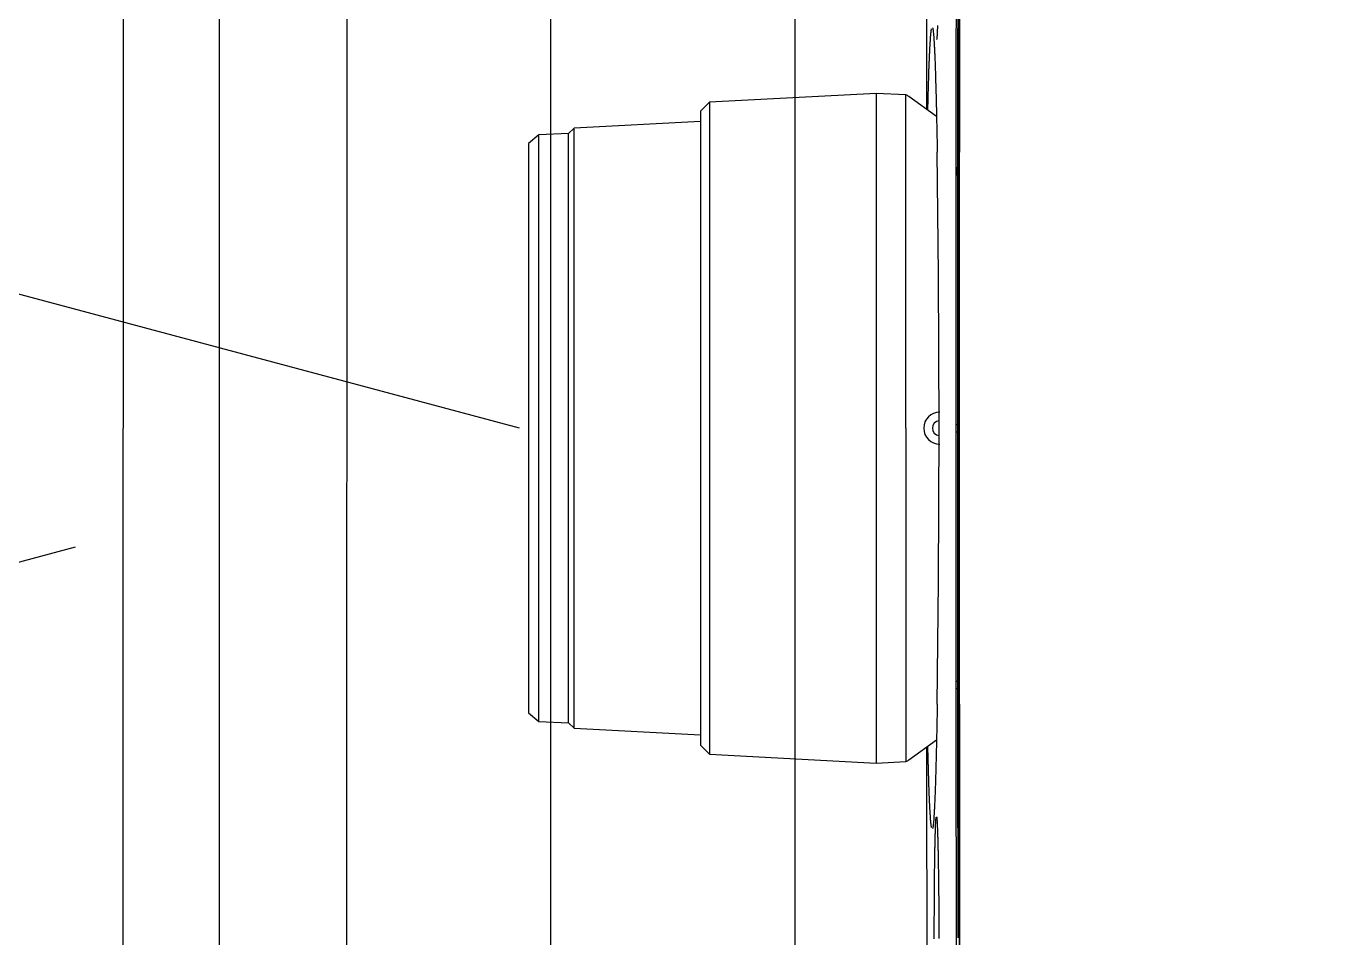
# Model space of a CAD drawing. Extents: x 58467 to 79089, y -33726 to -17391.
# Drawn here: x 70619.68 to 70637.57, y -20400.72 to -20388.25 of the extents above; entities that cross this region are included whole.
import ezdxf

# ---------------------------------------------------------------- set-up
doc = ezdxf.new("R2010")
doc.units = 0
doc.header["$LTSCALE"] = 100
doc.linetypes.add('DASHED', pattern=[0.75, 0.5, -0.25])
doc.layers.add('PROSISTEM Güney TÜRKOĞLU', color=7, linetype='Continuous')

# ---------------------------------------------------------------- blocks, each defined once
blk = doc.blocks.new('A$C689D2506')
at = {"layer": 'PROSISTEM Güney TÜRKOĞLU', "color": 30, "linetype": 'Continuous'}
for p, q in [((29.35, 6.717), (20.75, 6.717)), ((20.75, 6.713), (29.35, 6.713)), ((29.35, 6.709), (20.75, 6.709)), ((20.75, 6.689), (20.99, 6.689)), ((20.75, 6.663), (29.35, 6.663)), ((20.99, 6.709), (20.99, 6.689)), ((20.99, 6.669), (20.99, 6.689)), ((20.99, 6.689), (21.11, 6.689)), ((20.99, 6.669), (21.11, 6.669)), ((21.11, 6.709), (21.11, 6.689)), ((21.11, 6.689), (21.11, 6.669)), ((21.11, 6.689), (24.99, 6.689)), ((24.99, 6.709), (24.99, 6.689)), ((24.99, 6.669), (24.99, 6.689)), ((24.99, 6.689), (25.11, 6.689)), ((25.11, 6.669), (24.99, 6.669)), ((25.11, 6.709), (25.11, 6.689)), ((25.11, 6.689), (25.11, 6.669)), ((25.11, 6.689), (28.99, 6.689)), ((28.99, 6.709), (28.99, 6.689)), ((28.99, 6.669), (28.99, 6.689)), ((28.99, 6.689), (29.11, 6.689)), ((29.11, 6.669), (28.99, 6.669)), ((29.11, 6.709), (29.11, 6.689)), ((29.11, 6.689), (29.11, 6.669)), ((29.11, 6.689), (29.35, 6.689)), ((20.192, 6.36), (19.882, 5.929)), ((30.218, 5.929), (29.908, 6.36)), ((32.121, 6.208), (32.137, 6.208)), ((19.858, 5.884), (19.833, 5.418)), ((25.05, 5.884), (19.858, 5.884)), ((25.05, 5.884), (30.242, 5.884)), ((30.267, 5.418), (30.242, 5.884)), ((19.833, 5.418), (30.267, 5.418)), ((19.833, 5.418), (19.969, 2.82)), ((30.131, 2.82), (30.267, 5.418)), ((19.969, 2.82), (25.05, 2.82)), ((19.969, 2.82), (20.109, 2.681)), ((20.109, 2.681), (25.05, 2.681)), ((20.274, 2.681), (20.377, 0.71)), ((25.05, 2.82), (30.131, 2.82)), ((25.05, 2.681), (29.991, 2.681)), ((29.723, 0.71), (29.826, 2.681)), ((29.991, 2.681), (30.131, 2.82)), ((29.723, 0.71), (20.377, 0.71)), ((20.377, 0.71), (20.457, 0.621)), ((29.643, 0.621), (20.457, 0.621)), ((20.457, 0.621), (20.481, 0.161)), ((29.619, 0.161), (29.643, 0.621)), ((29.643, 0.621), (29.723, 0.71)), ((29.619, 0.161), (20.481, 0.161)), ((20.481, 0.161), (20.615, 0)), ((20.615, 0), (29.485, 0)), ((29.485, 0), (29.619, 0.161))]:
    blk.add_line(p, q, dxfattribs=at)
for points in [[(18.778, 6.375), (18.791, 6.375), (18.803, 6.375), (18.815, 6.374), (18.827, 6.374), (18.838, 6.373), (18.849, 6.373), (18.859, 6.372), (18.869, 6.372), (18.879, 6.371), (18.888, 6.371), (18.897, 6.37), (18.906, 6.37), (18.914, 6.369), (18.922, 6.369), (18.93, 6.368), (18.937, 6.368), (18.943, 6.367), (18.95, 6.367), (18.956, 6.366), (18.961, 6.366), (18.967, 6.365), (18.972, 6.365), (18.976, 6.364), (18.98, 6.364), (18.984, 6.363), (18.987, 6.363), (18.99, 6.363), (18.993, 6.362)], [(18.814, 6.3), (18.817, 6.301), (18.821, 6.302), (18.825, 6.303), (18.829, 6.303), (18.834, 6.304), (18.838, 6.305), (18.844, 6.306), (18.849, 6.307), (18.855, 6.307), (18.861, 6.308), (18.867, 6.309), (18.874, 6.31), (18.881, 6.31), (18.889, 6.311), (18.896, 6.312), (18.904, 6.313), (18.913, 6.313), (18.921, 6.314), (18.93, 6.315), (18.94, 6.316), (18.949, 6.316), (18.959, 6.317), (18.969, 6.318), (18.98, 6.319), (18.991, 6.319), (19.002, 6.32), (19.013, 6.321), (19.025, 6.322), (19.037, 6.322), (19.05, 6.323), (19.062, 6.324), (19.075, 6.325), (19.088, 6.325), (19.102, 6.326), (19.116, 6.327), (19.13, 6.327), (19.144, 6.328), (19.159, 6.329), (19.174, 6.33), (19.189, 6.33), (19.205, 6.331), (19.221, 6.332), (19.237, 6.332), (19.253, 6.333), (19.27, 6.334), (19.287, 6.335), (19.304, 6.335), (19.322, 6.336), (19.34, 6.337), (19.358, 6.337), (19.377, 6.338), (19.395, 6.339), (19.414, 6.339), (19.434, 6.34), (19.453, 6.341), (19.473, 6.341), (19.494, 6.342), (19.514, 6.343), (19.535, 6.343), (19.556, 6.344), (19.577, 6.345), (19.599, 6.345), (19.621, 6.346), (19.644, 6.347), (19.666, 6.347), (19.689, 6.348), (19.712, 6.349), (19.736, 6.349), (19.759, 6.35), (19.784, 6.351), (19.808, 6.351), (19.832, 6.352), (19.857, 6.353), (19.882, 6.353), (19.908, 6.354), (19.933, 6.355), (19.959, 6.355), (19.985, 6.356), (20.011, 6.356), (20.038, 6.357), (20.065, 6.358), (20.092, 6.358), (20.119, 6.359), (20.147, 6.359), (20.175, 6.36), (20.203, 6.361), (20.231, 6.361), (20.26, 6.362), (20.288, 6.362), (20.317, 6.363), (20.347, 6.364), (20.376, 6.364), (20.406, 6.365), (20.436, 6.365), (20.466, 6.366), (20.497, 6.366), (20.528, 6.367), (20.559, 6.368), (20.59, 6.368), (20.621, 6.369), (20.653, 6.369), (20.685, 6.37), (20.717, 6.37), (20.75, 6.371)], [(29.35, 6.371), (27.446, 6.392), (25.05, 6.401), (22.654, 6.392), (20.75, 6.371)], [(29.35, 6.371), (29.389, 6.37), (29.427, 6.37), (29.465, 6.369), (29.502, 6.368), (29.539, 6.368), (29.576, 6.367), (29.612, 6.366), (29.648, 6.366), (29.684, 6.365), (29.719, 6.364), (29.754, 6.364), (29.789, 6.363), (29.823, 6.362), (29.857, 6.362), (29.891, 6.361), (29.924, 6.36), (29.956, 6.359), (29.989, 6.359), (30.021, 6.358), (30.053, 6.357), (30.084, 6.357), (30.115, 6.356), (30.146, 6.355), (30.176, 6.354), (30.206, 6.354), (30.235, 6.353), (30.264, 6.352), (30.293, 6.351), (30.322, 6.351), (30.35, 6.35), (30.378, 6.349), (30.405, 6.348), (30.432, 6.348), (30.459, 6.347), (30.485, 6.346), (30.511, 6.345), (30.537, 6.344), (30.562, 6.344), (30.587, 6.343), (30.611, 6.342), (30.635, 6.341), (30.659, 6.34), (30.683, 6.34), (30.705, 6.339), (30.728, 6.338), (30.75, 6.337), (30.772, 6.336), (30.793, 6.335), (30.814, 6.335), (30.834, 6.334), (30.854, 6.333), (30.873, 6.332), (30.892, 6.331), (30.911, 6.33), (30.929, 6.329), (30.947, 6.329), (30.964, 6.328), (30.981, 6.327), (30.997, 6.326), (31.013, 6.325), (31.029, 6.324), (31.044, 6.323), (31.059, 6.323), (31.073, 6.322), (31.087, 6.321), (31.1, 6.32), (31.114, 6.319), (31.126, 6.318), (31.138, 6.317), (31.15, 6.316), (31.161, 6.316), (31.172, 6.315), (31.183, 6.314), (31.193, 6.313), (31.202, 6.312), (31.211, 6.311), (31.22, 6.31), (31.228, 6.309), (31.236, 6.308), (31.244, 6.307), (31.251, 6.307), (31.257, 6.306), (31.263, 6.305), (31.269, 6.304), (31.274, 6.303), (31.279, 6.302), (31.283, 6.301), (31.287, 6.3)], [(31.106, 6.362), (31.109, 6.362), (31.111, 6.363), (31.114, 6.363), (31.118, 6.364), (31.122, 6.364), (31.126, 6.365), (31.131, 6.365), (31.136, 6.366), (31.141, 6.366), (31.147, 6.367), (31.153, 6.367), (31.16, 6.368), (31.167, 6.368), (31.174, 6.369), (31.182, 6.369), (31.19, 6.37), (31.198, 6.37), (31.207, 6.371), (31.216, 6.371), (31.226, 6.372), (31.236, 6.372), (31.246, 6.372), (31.257, 6.373), (31.268, 6.373), (31.279, 6.374), (31.291, 6.374), (31.303, 6.375), (31.316, 6.375), (31.329, 6.376), (31.342, 6.376), (31.356, 6.377), (31.37, 6.377), (31.384, 6.377), (31.399, 6.378), (31.414, 6.378), (31.429, 6.379), (31.444, 6.379), (31.46, 6.38), (31.477, 6.38), (31.493, 6.381), (31.51, 6.381), (31.527, 6.381), (31.545, 6.382), (31.563, 6.382), (31.581, 6.383), (31.599, 6.383), (31.618, 6.383), (31.637, 6.384), (31.656, 6.384), (31.676, 6.385), (31.695, 6.385), (31.715, 6.385), (31.736, 6.386), (31.756, 6.386), (31.777, 6.386), (31.798, 6.387), (31.82, 6.387), (31.841, 6.387), (31.863, 6.388), (31.885, 6.388), (31.908, 6.388), (31.93, 6.389), (31.953, 6.389), (31.976, 6.389), (32, 6.39), (32.023, 6.39), (32.047, 6.39), (32.071, 6.391), (32.095, 6.391), (32.12, 6.391), (32.144, 6.392), (32.169, 6.392), (32.194, 6.392), (32.219, 6.392), (32.244, 6.393), (32.269, 6.393), (32.295, 6.393), (32.321, 6.393), (32.347, 6.394), (32.373, 6.394), (32.399, 6.394), (32.425, 6.394), (32.451, 6.394), (32.478, 6.395), (32.505, 6.395), (32.532, 6.395), (32.559, 6.395), (32.586, 6.395), (32.613, 6.396), (32.641, 6.396), (32.668, 6.396), (32.696, 6.396), (32.723, 6.396), (32.751, 6.396), (32.779, 6.397), (32.807, 6.397), (32.835, 6.397), (32.863, 6.397), (32.891, 6.397), (32.919, 6.397), (32.947, 6.397), (32.975, 6.397), (33.003, 6.398)], [(33.004, 6.326), (32.979, 6.326), (32.954, 6.326), (32.929, 6.326), (32.904, 6.326), (32.879, 6.326), (32.855, 6.326), (32.83, 6.326), (32.805, 6.326), (32.781, 6.326), (32.756, 6.326), (32.732, 6.326), (32.708, 6.326), (32.683, 6.326), (32.659, 6.326), (32.635, 6.327), (32.61, 6.327), (32.586, 6.327), (32.562, 6.327), (32.538, 6.327), (32.514, 6.327), (32.49, 6.327), (32.467, 6.327), (32.443, 6.327), (32.42, 6.327), (32.396, 6.327), (32.373, 6.328), (32.35, 6.328), (32.327, 6.328), (32.304, 6.328), (32.281, 6.328), (32.259, 6.328), (32.236, 6.328), (32.214, 6.329), (32.192, 6.329), (32.17, 6.329), (32.148, 6.329), (32.126, 6.329), (32.105, 6.33), (32.084, 6.33), (32.062, 6.33), (32.041, 6.33), (32.02, 6.33), (32, 6.331), (31.979, 6.331), (31.959, 6.331), (31.938, 6.331), (31.918, 6.331), (31.898, 6.332), (31.878, 6.332), (31.859, 6.332), (31.839, 6.332), (31.82, 6.333), (31.801, 6.333), (31.782, 6.333), (31.764, 6.333), (31.745, 6.334), (31.727, 6.334), (31.709, 6.334), (31.692, 6.335), (31.674, 6.335), (31.657, 6.335), (31.64, 6.335), (31.623, 6.336), (31.607, 6.336), (31.59, 6.336), (31.574, 6.337), (31.559, 6.337), (31.543, 6.337), (31.528, 6.338), (31.513, 6.338), (31.498, 6.338), (31.483, 6.339), (31.469, 6.339), (31.454, 6.339), (31.44, 6.34), (31.427, 6.34), (31.413, 6.34), (31.4, 6.341), (31.387, 6.341), (31.374, 6.341), (31.362, 6.342), (31.35, 6.342), (31.338, 6.343), (31.326, 6.343), (31.315, 6.343), (31.304, 6.344), (31.293, 6.344), (31.283, 6.344), (31.273, 6.345), (31.263, 6.345), (31.253, 6.346), (31.244, 6.346), (31.235, 6.346), (31.226, 6.347), (31.218, 6.347), (31.209, 6.348), (31.202, 6.348), (31.194, 6.348), (31.187, 6.349), (31.18, 6.349), (31.173, 6.35), (31.167, 6.35), (31.16, 6.35), (31.155, 6.351), (31.149, 6.351), (31.144, 6.352), (31.139, 6.352), (31.134, 6.353), (31.13, 6.353), (31.126, 6.353), (31.122, 6.354), (31.118, 6.354), (31.115, 6.355), (31.112, 6.355)], [(20.087, 6.225), (20.063, 6.226), (20.039, 6.227), (20.016, 6.227), (19.992, 6.228), (19.969, 6.228), (19.946, 6.229), (19.924, 6.229), (19.901, 6.23), (19.879, 6.231), (19.857, 6.231), (19.835, 6.232), (19.813, 6.232), (19.792, 6.233), (19.77, 6.234), (19.749, 6.234), (19.728, 6.235), (19.708, 6.235), (19.687, 6.236), (19.667, 6.237), (19.647, 6.237), (19.627, 6.238), (19.607, 6.238), (19.588, 6.239), (19.569, 6.24), (19.55, 6.24), (19.531, 6.241), (19.512, 6.242), (19.494, 6.242), (19.475, 6.243), (19.457, 6.243), (19.44, 6.244), (19.422, 6.245), (19.405, 6.245), (19.388, 6.246), (19.371, 6.247), (19.354, 6.247), (19.338, 6.248), (19.322, 6.249), (19.306, 6.249), (19.29, 6.25), (19.275, 6.251), (19.26, 6.251), (19.245, 6.252), (19.23, 6.253), (19.216, 6.253), (19.202, 6.254), (19.188, 6.254), (19.174, 6.255), (19.161, 6.256), (19.147, 6.256), (19.135, 6.257), (19.122, 6.258), (19.109, 6.258), (19.097, 6.259), (19.085, 6.26), (19.073, 6.26), (19.062, 6.261), (19.051, 6.262), (19.04, 6.263), (19.029, 6.263), (19.018, 6.264), (19.008, 6.265), (18.998, 6.265), (18.988, 6.266), (18.979, 6.267), (18.97, 6.267), (18.96, 6.268), (18.952, 6.269), (18.943, 6.269), (18.935, 6.27), (18.927, 6.271), (18.919, 6.271), (18.911, 6.272), (18.904, 6.273), (18.897, 6.273), (18.89, 6.274), (18.883, 6.275), (18.877, 6.276), (18.871, 6.276), (18.865, 6.277), (18.859, 6.278), (18.854, 6.278), (18.849, 6.279), (18.844, 6.28), (18.839, 6.28), (18.835, 6.281), (18.831, 6.282), (18.827, 6.282)], [(31.271, 6.282), (31.268, 6.282), (31.265, 6.281), (31.261, 6.28), (31.257, 6.28), (31.253, 6.279), (31.249, 6.279), (31.244, 6.278), (31.24, 6.277), (31.235, 6.277), (31.23, 6.276), (31.225, 6.276), (31.22, 6.275), (31.214, 6.275), (31.209, 6.274), (31.203, 6.273), (31.197, 6.273), (31.191, 6.272), (31.184, 6.272), (31.178, 6.271), (31.171, 6.27), (31.164, 6.27), (31.157, 6.269), (31.15, 6.269), (31.142, 6.268), (31.135, 6.268), (31.127, 6.267), (31.119, 6.266), (31.111, 6.266), (31.102, 6.265), (31.094, 6.265), (31.085, 6.264), (31.077, 6.264), (31.068, 6.263), (31.058, 6.262), (31.049, 6.262), (31.04, 6.261), (31.03, 6.261), (31.02, 6.26), (31.01, 6.26), (31, 6.259), (30.99, 6.258), (30.979, 6.258), (30.969, 6.257), (30.958, 6.257), (30.947, 6.256), (30.936, 6.256), (30.924, 6.255), (30.913, 6.255), (30.901, 6.254), (30.89, 6.253), (30.878, 6.253), (30.866, 6.252), (30.853, 6.252), (30.841, 6.251), (30.828, 6.251), (30.815, 6.25), (30.803, 6.25), (30.789, 6.249), (30.776, 6.248), (30.763, 6.248), (30.749, 6.247), (30.736, 6.247), (30.722, 6.246), (30.708, 6.246), (30.693, 6.245), (30.679, 6.245), (30.664, 6.244), (30.65, 6.244), (30.635, 6.243), (30.62, 6.243), (30.604, 6.242), (30.589, 6.242), (30.574, 6.241), (30.558, 6.24), (30.542, 6.24), (30.526, 6.239), (30.51, 6.239), (30.493, 6.238), (30.477, 6.238), (30.46, 6.237), (30.443, 6.237), (30.426, 6.236), (30.409, 6.236), (30.391, 6.235), (30.374, 6.235), (30.356, 6.234), (30.338, 6.234), (30.32, 6.233), (30.302, 6.233), (30.284, 6.232), (30.265, 6.232), (30.247, 6.231), (30.228, 6.231), (30.209, 6.23), (30.19, 6.23), (30.171, 6.229), (30.152, 6.229), (30.132, 6.228), (30.113, 6.228), (30.093, 6.227), (30.073, 6.227), (30.053, 6.226), (30.033, 6.226), (30.013, 6.225)]]:
    blk.add_lwpolyline(points, dxfattribs=at)
for centre, radius, start, end in [((20.75, 1806.205), 1799.488, 269.697604, 270), ((20.75, 1806.205), 1799.492, 269.697604, 270), ((20.75, 1806.205), 1799.497, 269.697604, 270), ((29.35, 1806.205), 1799.488, 270, 270.24736), ((29.35, 1806.205), 1799.492, 270, 270.247415), ((20.75, 1806.205), 1799.542, 269.697604, 270), ((20.75, 1806.205), 1799.516, 269.884104, 270), ((29.35, 1806.205), 1799.497, 270, 270.247556), ((29.35, 1806.205), 1799.516, 270, 270.115896), ((29.35, 1806.205), 1799.542, 270, 270.247527), ((25.05, 6.411), 0.25, 180, 270), ((25.05, 6.411), 0.115, 185.2803, 270), ((25.05, 6.411), 0.25, 270, 0), ((25.05, 6.411), 0.115, 270, 354.7197), ((20.75, 1806.205), 1800, 269.911782, 269.978694), ((29.35, 1806.205), 1800, 270.021306, 270.088218), ((29.35, 1806.206), 1800.001, 270.088721, 270.302379), ((20.044, 5.812), 0.2, 144.294, 158.8051), ((30.056, 5.812), 0.2, 21.1949, 35.706)]:
    blk.add_arc(centre, radius, start, end, dxfattribs=at)
blk = doc.blocks.new('A$C6307429C')
at = {"layer": 'PROSISTEM Güney TÜRKOĞLU', "color": 7, "linetype": 'Continuous'}
for p, q in [((41.269, 1.922), (41.543, 36.052)), ((43.65, 1.902), (43.924, 36.033)), ((45.639, 2.482), (45.904, 35.421))]:
    blk.add_line(p, q, dxfattribs=at)
blk = doc.blocks.new('A$C358F4982')
at = {"layer": 'PROSISTEM Güney TÜRKOĞLU', "color": 1}
blk.add_lwpolyline([(50.4, 49.998), (0.402, 50.4), (0, 0.402), (49.998, 0), (50.4, 49.998)], dxfattribs=at)
blk.add_lwpolyline([(49.455, 49.068), (1.332, 49.455), (0.945, 1.332), (49.068, 0.945)], close=True, dxfattribs=at)
at = {"layer": 'PROSISTEM Güney TÜRKOĞLU'}
blk.add_blockref('A$C6307429C', (2.248, 6.065), dxfattribs=at)
blk = doc.blocks.new('A$C24637210')
at = {"layer": 'PROSISTEM Güney TÜRKOĞLU', "xscale": 1.6, "yscale": 1.6, "zscale": 1.6, "rotation": 0.4602147063127481}
blk.add_blockref('A$C358F4982', (0.005, -0.643), dxfattribs=at)
at = {"layer": 'PROSISTEM Güney TÜRKOĞLU', "rotation": 90}
blk.add_blockref('A$C689D2506', (73.677, 14.95), dxfattribs=at)
blk = doc.blocks.new('FRN35_A_R')
at = {"layer": 'PROSISTEM Güney TÜRKOĞLU', "color": 30, "linetype": 'DASHED'}
blk.add_lwpolyline([(90962.501, -2527.008), (90812.501, -1965.404), (90662.501, -2526.984)], dxfattribs=at)
at = {"layer": 'PROSISTEM Güney TÜRKOĞLU', "xscale": 0.8777, "yscale": 0.8777, "zscale": 0.8777, "rotation": 270}
blk.add_blockref('A$C24637210', (90777.393, -1900.616), dxfattribs=at)

msp = doc.modelspace()

# ---------------------------------------------------------------- block references
at = {"rotation": 270}
msp.add_blockref('FRN35_A_R', (72591.834, 70418.755), dxfattribs=at)

doc.saveas('drawing.dxf')
